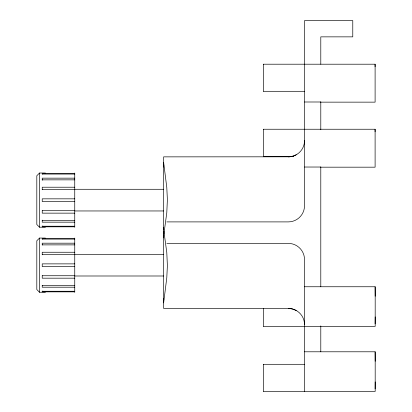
<?xml version="1.0" encoding="UTF-8"?>
<svg xmlns="http://www.w3.org/2000/svg" width="412" height="412" viewBox="0 0 412 412"><rect width="100%" height="100%" fill="white"/><g stroke="black" fill="none" stroke-linecap="round" stroke-linejoin="round"><path stroke-width="0.62" d="M375.095 66.739L375.105 64.205L263.443 64.205M375.095 131.768L375.105 129.239L263.443 129.239M375.126 323.837L375.188 316.885M375.126 388.871L375.188 381.914M163.631 237.858L163.775 235.298M163.631 302.892L166.783 277.822L167.39 265.596L166.783 252.489L163.894 231.25M163.894 234.021L166.783 212.788L167.39 199.676L166.783 187.455L163.631 162.38M163.631 167.035L163.811 165.578M163.631 232.069L163.749 231.101M45.392 173.025L39.521 173.025L36.812 175.739L36.812 224.509L39.521 227.218L45.392 227.218M45.392 238.059L39.521 238.059L36.812 240.773L36.812 289.543L39.521 292.252L45.392 292.252M296.228 154.783L293.591 155.968L290.033 156.756M296.228 310.488L292.273 308.907L288.276 308.413L163.631 308.413L163.631 156.864L289.595 156.807M263.443 91.304L304.535 91.304M304.535 101.996L320.793 101.996M320.603 102.145L375.105 102.145L375.105 64.205M293.838 156.339L263.443 156.339L263.459 129.239M304.535 167.03L320.793 167.03M320.603 167.179L375.105 167.179L375.105 129.239M74.747 173.447L42.23 173.447L42.23 174.137M42.23 174.055L74.747 174.055M74.747 178.159L42.23 178.159L42.23 180.26M42.23 179.853L74.747 179.853M74.747 187.218L42.23 187.218L42.23 189.736M74.747 189.283L163.631 189.283M42.23 189.659L74.747 189.659M74.747 198.836L42.23 198.836L42.23 201.545L74.747 201.545M42.23 210.707L74.747 210.707M74.747 210.959L163.631 210.959M74.747 213.143L42.23 213.143L42.23 210.589M42.23 220.482L74.747 220.482M166.855 221.898L288.276 221.898A16.259 16.259 0 0 0 304.535 205.639L304.535 20.6L352.775 20.6L352.775 36.859L320.793 36.859L320.793 64.205M74.747 222.166L42.23 222.166L42.23 220.157M42.23 226.224L74.747 226.224M74.747 226.816L42.23 226.816L42.23 225.915M74.747 238.481L42.23 238.481L42.23 239.171M42.23 239.089L74.747 239.089M74.747 243.188L42.23 243.188L42.23 245.047M166.855 243.379L288.276 243.379A16.259 16.259 0 0 1 304.535 259.637L304.535 391.4M42.23 244.882L74.747 244.882M74.747 252.252L42.23 252.252L42.23 254.812M74.747 254.312L163.631 254.312M42.23 254.693L74.747 254.693M74.747 263.871L42.23 263.871L42.23 266.579L74.747 266.579M42.23 275.741L74.747 275.741M74.747 275.994L163.631 275.994M74.747 278.177L42.23 278.177L42.23 275.623M42.23 285.516L74.747 285.516M304.535 286.757L375.188 286.757L375.188 326.366L263.443 326.366M74.747 287.2L42.23 287.2L42.23 285.32M42.23 291.258L74.747 291.258M74.747 291.851L42.23 291.851L42.23 291.037M304.535 351.791L375.188 351.791L375.188 391.4L263.443 391.4M263.443 364.301L304.535 364.301M163.631 233.202L163.749 234.176M163.631 298.237L163.811 299.694M163.631 227.414L163.775 229.973M375.105 286.757L375.188 296.243M375.105 351.791L375.188 361.278M320.793 101.893L320.793 129.739M320.793 167.02L320.793 286.757M320.793 325.892L320.793 351.791M263.459 64.205L263.459 91.304M263.443 308.3L263.459 326.366M263.459 364.301L263.459 391.4M74.747 173.025L74.747 227.218M74.747 238.059L74.747 292.252M39.521 173.025L39.521 227.218M39.521 238.059L39.521 292.252M288.276 308.413A16.259 16.259 0 0 1 304.535 324.671M304.535 140.605A16.259 16.259 0 0 1 288.276 156.864"/></g></svg>
